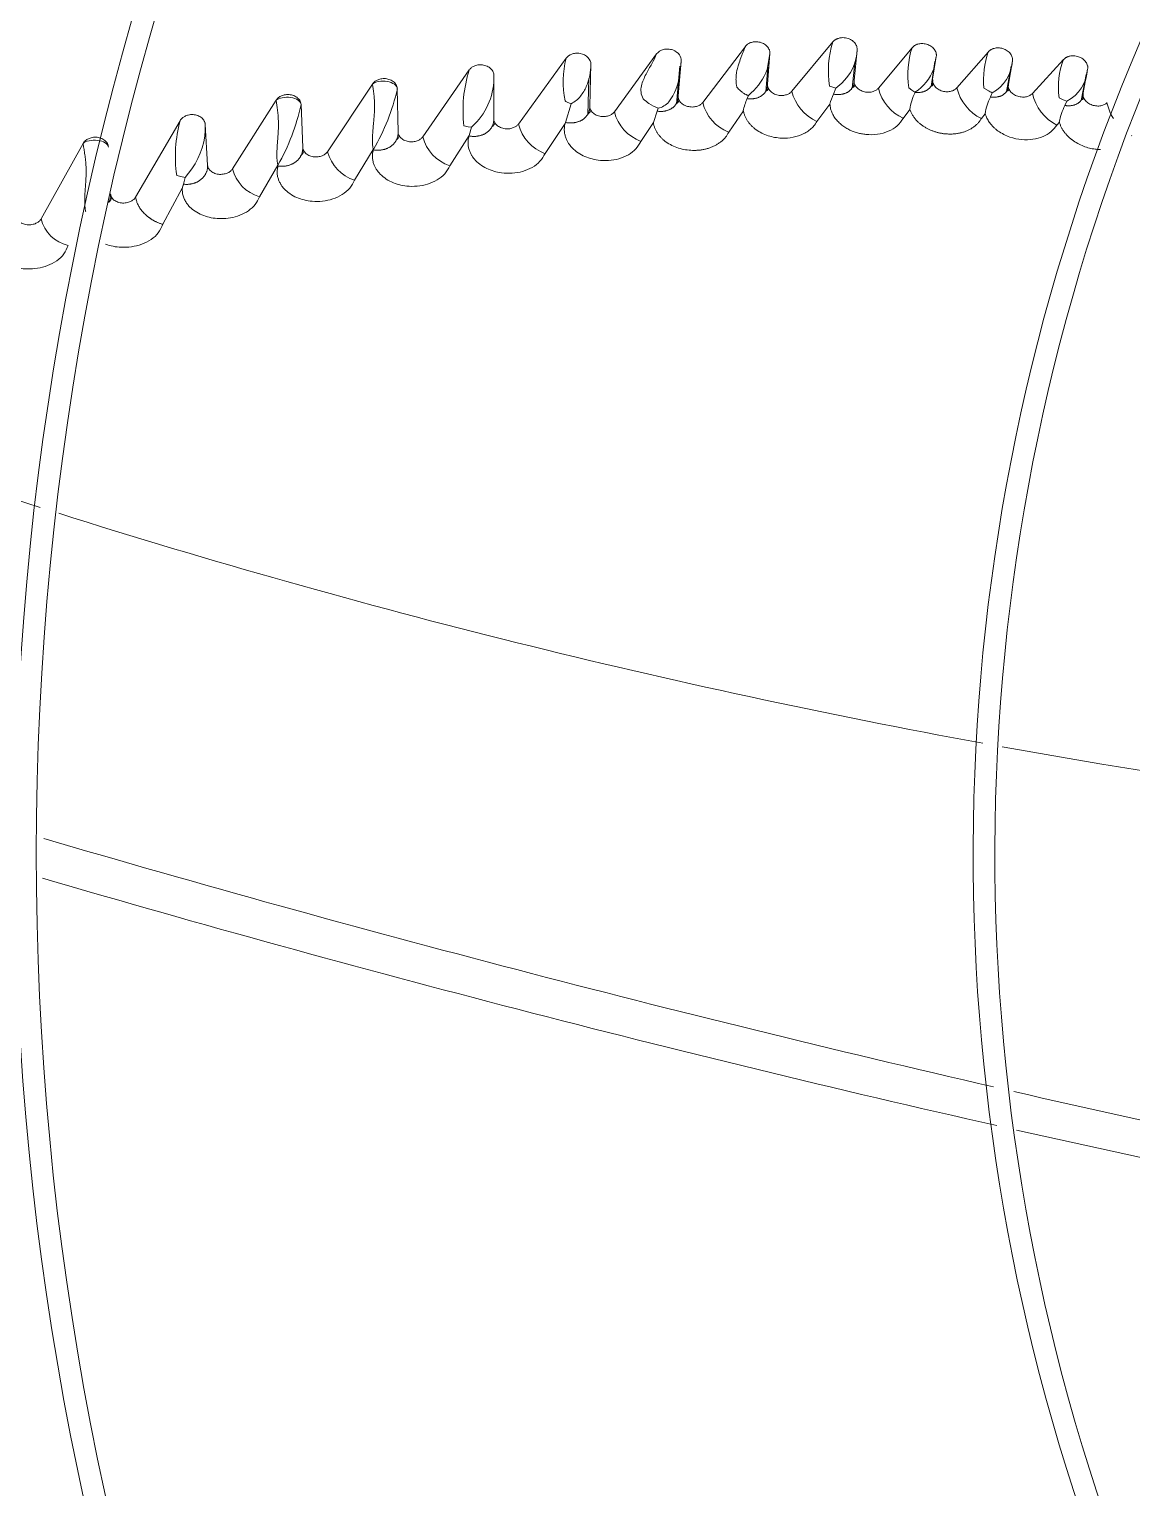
# Model space of a CAD drawing. Header units: millimetres. Extents: x 113490 to 142599, y -20467 to 115.
# Drawn here: x 130951.9 to 131078.5, y -10361.6 to -10194.2 of the extents above; entities that cross this region are included whole.
import ezdxf

# ---------------------------------------------------------------- set-up
doc = ezdxf.new("R2010")
doc.units = ezdxf.units.MM
doc.layers.add('DV3_0', color=7, linetype='Continuous')

msp = doc.modelspace()

# ---------------------------------------------------------------- linework, layer by layer
at = {"layer": 'DV3_0', "color": 7, "linetype": 'Continuous', "lineweight": 15}
for p, q in [((131039.43, -10201.38), (131044.14, -10195.71)), ((131008.07, -10205.14), (131013.55, -10197.58)), ((131019.08, -10203.74), (131023.92, -10197.09)), ((131026.74, -10197.87), (131026.4, -10201.89)), ((131029.21, -10202.66), (131034.11, -10196.23)), ((131036.92, -10197.05), (131036.6, -10198.88)), ((131036.92, -10197.05), (131036.65, -10200.55)), ((131046.93, -10196.63), (131046.58, -10200.13)), ((131049.37, -10201.02), (131053.24, -10196.38)), ((131056.02, -10197.37), (131055.6, -10199.99)), ((131056.02, -10197.37), (131055.73, -10198.81)), ((131058.37, -10200.99), (131061.99, -10196.85)), ((131067.04, -10201.63), (131070.63, -10197.72)), ((130997.1, -10206.59), (131002.42, -10198.93)), ((131016.38, -10198.28), (131016.26, -10203.08)), ((131026.19, -10202.83), (131026.58, -10198.5)), ((131036.45, -10201.43), (131036.68, -10198.6)), ((131046.38, -10201.01), (131046.67, -10198.12)), ((131055.41, -10200.84), (131055.86, -10197.97)), ((131064.08, -10201.41), (131064.6, -10198.51)), ((131064.75, -10197.9), (131064.29, -10200.57)), ((131072.65, -10202.42), (131073.22, -10199.45)), ((131073.38, -10198.84), (131072.86, -10201.56)), ((130986.17, -10208.31), (130991.33, -10200.54)), ((130994.17, -10201.11), (130994.27, -10206.05)), ((131005.26, -10199.56), (131005.24, -10204.53)), ((131016.04, -10204.06), (131016.16, -10199.9)), ((131044.13, -10200.91), (131043.77, -10200.78)), ((131044.49, -10201.01), (131044.13, -10200.91)), ((131044.49, -10201.01), (131044.22, -10201.71)), ((131045.16, -10200.46), (131044.49, -10201.01)), ((131053.2, -10201.24), (131052.85, -10200.97)), ((131061.95, -10201.29), (131061.48, -10201)), ((130975.27, -10210.28), (130980.27, -10202.41)), ((131014.13, -10202.8), (131013.48, -10204.95)), ((131033.75, -10201.49), (131033.53, -10201.3)), ((131034.45, -10201.85), (131034.32, -10202.22)), ((131034.79, -10201.56), (131034.45, -10201.85)), ((131042.32, -10204.84), (131043.8, -10202.84)), ((131053.57, -10201.49), (131053.2, -10201.24)), ((131062.44, -10201.56), (131062.24, -10202.03)), ((131070.56, -10202.35), (131070.11, -10202.13)), ((131071, -10202.52), (131070.56, -10202.35)), ((131071, -10202.52), (131070.78, -10203)), ((130983.13, -10202.91), (130983.33, -10207.83)), ((131023.98, -10203.66), (131023.55, -10204.97)), ((131024.09, -10203.32), (131023.98, -10203.66)), ((131032.2, -10206.07), (131033.88, -10203.62)), ((131052.23, -10204.48), (131052.99, -10203.46)), ((131061.19, -10204.51), (131061.62, -10203.95)), ((130964.15, -10213.52), (130969.25, -10204.75)), ((130972.13, -10205.17), (130972.41, -10209.86)), ((131001.99, -10205.39), (131001.81, -10205.34)), ((131002.29, -10205.45), (131001.99, -10205.39)), ((131002.68, -10205.51), (131002.29, -10205.45)), ((131002.68, -10205.51), (131002.41, -10206.45)), ((131003.04, -10205.15), (131002.68, -10205.51)), ((131011.13, -10208.53), (131013.43, -10205.07)), ((131022.12, -10207.12), (131023.55, -10204.97)), ((131069.85, -10205.27), (131070.14, -10204.91)), ((130953.31, -10216), (130958.13, -10207.36)), ((131000.19, -10209.93), (131002.41, -10206.45)), ((131002.41, -10206.45), (131002.41, -10206.5)), ((131078.41, -10206.49), (131078.45, -10206.44)), ((130989.27, -10211.58), (130991.42, -10208.05)), ((130991.42, -10208.05), (130991.42, -10208.1)), ((130969.34, -10211.16), (130968.86, -10211.02)), ((130969.83, -10211.25), (130969.34, -10211.16)), ((130969.83, -10211.25), (130969.65, -10212.04)), ((130970.61, -10210.27), (130969.83, -10211.25)), ((130978.35, -10213.47), (130980.48, -10209.86)), ((130980.48, -10209.86), (130980.48, -10209.94)), ((130967.25, -10216.64), (130969.5, -10212.51))]:
    msp.add_line(p, q, dxfattribs=at)
for centre, radius, start, end in [((131296.24, -10288.99), 456, 136.2282, 225.3442), ((131296.24, -10288.99), 453.5, 135.9912, 225.5589), ((131296.24, -10288.99), 343.5, 135.6595, 225.6229), ((131296.24, -10288.99), 346, 136.506, 225.3203), ((132396.25, -8898.73), 1840.9, 220.96503, 227.76772), ((131296.24, -10288.99), 236, 136.9648, 225.2631), ((131296.24, -10288.99), 233.5, 136.5342, 225.7814), ((131054.6, -10199.04), 10.97, 162.3747, 189.161), ((131023.72, -10200.31), 10.53, 164.9785, 191.9189), ((131015.42, -10197.41), 11.33, 349.0681, 357.6753), ((131041.5, -10196.45), 5.43, 312.296, 358.1314), ((131063.22, -10199.52), 10.47, 162.5303, 187.9268), ((131071.88, -10200.17), 10.44, 161.4196, 184.5179), ((131078.66, -10200.9), 8.64, 158.3747, 188.1678), ((131017.22, -10203.59), 15.51, 162.5421, 186.5025), ((131030.44, -10196.67), 6.54, 311.6604, 340.29), ((131050.58, -10196.87), 5.5, 302.8849, 339.3773), ((131060.28, -10197.63), 4.48, 298.8098, 356.5524), ((131068.88, -10198.54), 4.51, 298.0583, 356.1704), ((130970.35, -10195.67), 24.44, 329.5659, 347.1478), ((130997.7, -10199.8), 7.56, 314.9223, 1.7624), ((131020.5, -10198.88), 6.09, 322.5529, 353.5968), ((131037.6, -10196.72), 6.13, 223.2258, 228.3763), ((131054.39, -10199.78), 5.17, 193.8939, 245.3174), ((131063.53, -10199.75), 5.3, 193.5158, 243.8803), ((131016.02, -10197.62), 5.52, 241.8812, 245.5162), ((131016.36, -10196.84), 6.37, 245.6878, 249.5607), ((131025.94, -10198.44), 5.21, 227.1604, 236.1513), ((131026.17, -10198.12), 5.6, 236.0304, 248.2297), ((131023.55, -10201.01), 2.38, 283.0887, 318.3859), ((131034.04, -10201.44), 4.98, 194.1442, 248.2162), ((131039.65, -10204.67), 5.87, 155.3442, 169.6972), ((131044.45, -10200.13), 5.17, 194.0043, 245.6462), ((131049.5, -10204.32), 5.88, 153.6356, 165.378), ((131058.85, -10204.14), 5.9, 153.3944, 173.3889), ((131067.49, -10204.77), 5.93, 152.5189, 172.0608), ((131065.38, -10195.6), 6.64, 238.848, 243.6737), ((131072.4, -10200.4), 5.5, 192.9195, 242.3453), ((131081.22, -10201.47), 5.75, 192.2087, 211.7424), ((130958.77, -10197.59), 24.93, 330.5289, 347.6867), ((131015.64, -10203.34), 0.757, 300.4245, 346.5304), ((131023.82, -10202.54), 4.89, 194.2272, 249.6598), ((131076.02, -10205.84), 5.96, 151.5953, 171.0162), ((130984.61, -10208.86), 15.9, 165.003, 187.8068), ((130963.78, -10205.45), 8.36, 324.7902, 1.9143), ((131004.54, -10204.76), 0.842, 303.7748, 346.8419), ((131012.81, -10203.94), 4.89, 194.2022, 250.0077), ((131016.84, -10206.48), 3.69, 155.4733, 157.4524), ((130993.52, -10206.25), 0.897, 305.8843, 346.7145), ((131001.75, -10205.38), 4.81, 194.5505, 251.0641), ((131218.5, -9418.2), 872.25, 245.06175, 252.29143), ((130982.54, -10208), 0.942, 307.5746, 346.4297), ((130990.68, -10207.14), 4.66, 194.5439, 252.336), ((130979.63, -10209.15), 4.51, 194.4909, 253.53), ((130975.3, -10214.08), 6, 160.0566, 164.81), ((130960.37, -10213.29), 1.07, 310.8387, 346.4287), ((130957.25, -10215.11), 4.04, 192.7941, 257.8316), ((131218.5, -9418.2), 872.25, 252.43948, 259.62023), ((131218.5, -9418.2), 872.25, 259.76861, 265.86893), ((131494.03, -8443.29), 1921.39, 253.66402, 257.02308), ((131470, -8524.72), 1840.9, 253.70468, 257.22546), ((131494.03, -8443.29), 1921.39, 257.09501, 260.12283), ((131470, -8524.72), 1840.9, 257.29812, 260.49472)]:
    msp.add_arc(centre, radius, start, end, dxfattribs=at)
for points, knots in [([(131034.11, -10196.23), (131034.13, -10196.2), (131034.16, -10196.16), (131034.23, -10196.09), (131034.29, -10196.03), (131034.39, -10195.96), (131034.52, -10195.87), (131034.77, -10195.76), (131035.16, -10195.67), (131035.59, -10195.7), (131035.95, -10195.79), (131036.2, -10195.9), (131036.43, -10196.05), (131036.62, -10196.23), (131036.77, -10196.42), (131036.86, -10196.61), (131036.9, -10196.77), (131036.93, -10196.91), (131036.92, -10197), (131036.92, -10197.05)], [0, 0, 0, 0, 0.025508, 0.0507, 0.075707, 0.100663, 0.151235, 0.201359, 0.315486, 0.450295, 0.521379, 0.592441, 0.663866, 0.735035, 0.803976, 0.872556, 0.916064, 0.958333, 1, 1, 1, 1]), ([(131044.14, -10195.71), (131044.17, -10195.69), (131044.22, -10195.63), (131044.3, -10195.56), (131044.38, -10195.49), (131044.47, -10195.43), (131044.57, -10195.38), (131044.67, -10195.34), (131044.8, -10195.29), (131044.95, -10195.25), (131045.18, -10195.22), (131045.45, -10195.22), (131045.76, -10195.27), (131046.03, -10195.36), (131046.28, -10195.49), (131046.49, -10195.64), (131046.67, -10195.83), (131046.81, -10196.03), (131046.89, -10196.23), (131046.94, -10196.43), (131046.93, -10196.56), (131046.93, -10196.63)], [0, 0, 0, 0, 0.031379, 0.06194, 0.09187, 0.121366, 0.150636, 0.179892, 0.209347, 0.255339, 0.301145, 0.381241, 0.462609, 0.533215, 0.604284, 0.675064, 0.745219, 0.814233, 0.882728, 0.942077, 1, 1, 1, 1]), ([(131053.24, -10196.38), (131053.26, -10196.35), (131053.31, -10196.3), (131053.39, -10196.22), (131053.48, -10196.16), (131053.58, -10196.1), (131053.68, -10196.05), (131053.78, -10196), (131053.93, -10195.95), (131054.12, -10195.91), (131054.36, -10195.89), (131054.62, -10195.91), (131054.9, -10195.97), (131055.16, -10196.06), (131055.4, -10196.19), (131055.61, -10196.35), (131055.78, -10196.54), (131055.91, -10196.75), (131055.99, -10196.94), (131056.02, -10197.1), (131056.03, -10197.24), (131056.02, -10197.33), (131056.02, -10197.37)], [0, 0, 0, 0, 0.031716, 0.062546, 0.092687, 0.122352, 0.151761, 0.181144, 0.210729, 0.268965, 0.327186, 0.394124, 0.462805, 0.532221, 0.602027, 0.672131, 0.741831, 0.809151, 0.876161, 0.918496, 0.959572, 1, 1, 1, 1]), ([(131016.38, -10198.28), (131016.39, -10198.01), (131016.27, -10197.73), (131015.83, -10197.27), (131015.5, -10197.1), (131014.97, -10197), (131014.79, -10197), (131014.46, -10197.03), (131014.32, -10197.07), (131013.92, -10197.21), (131013.72, -10197.36), (131013.55, -10197.58)], [0, 0, 0, 0, 0.25, 0.25, 0.5, 0.5, 0.625, 0.625, 0.75, 0.75, 1, 1, 1, 1]), ([(131023.92, -10197.09), (131023.77, -10197.45), (131023.58, -10197.83), (131023.16, -10198.6), (131022.93, -10199), (131022.6, -10199.63), (131022.5, -10199.84), (131022.32, -10200.28), (131022.24, -10200.51), (131022.13, -10200.98), (131022.11, -10201.23), (131022.16, -10201.73), (131022.24, -10202), (131022.4, -10202.26)], [0, 0, 0, 0, 0.25, 0.25, 0.5, 0.5, 0.625, 0.625, 0.75, 0.75, 0.875, 0.875, 1, 1, 1, 1]), ([(131026.74, -10197.87), (131026.76, -10197.66), (131026.7, -10197.41), (131026.38, -10196.96), (131026.11, -10196.75), (131025.61, -10196.58), (131025.42, -10196.54), (131025.06, -10196.52), (131024.87, -10196.54), (131024.38, -10196.66), (131024.13, -10196.82), (131023.92, -10197.09)], [0, 0, 0, 0, 0.25, 0.25, 0.5, 0.5, 0.625, 0.625, 0.75, 0.75, 1, 1, 1, 1]), ([(131033.13, -10200.92), (131033.12, -10200.86), (131033.09, -10200.74), (131033.07, -10200.55), (131033.05, -10200.37), (131033.04, -10200.18), (131033.03, -10200), (131033.04, -10199.81), (131033.05, -10199.62), (131033.07, -10199.44), (131033.09, -10199.25), (131033.13, -10199.07), (131033.19, -10198.76), (131033.34, -10198.24), (131033.55, -10197.66), (131033.75, -10197.15), (131033.88, -10196.81), (131034, -10196.5), (131034.07, -10196.31), (131034.11, -10196.23)], [0, 0, 0, 0, 0.038117, 0.07613, 0.114071, 0.151973, 0.189866, 0.227782, 0.265755, 0.303816, 0.342, 0.380339, 0.418871, 0.537049, 0.713887, 0.799551, 0.875741, 0.942523, 1, 1, 1, 1]), ([(131061.99, -10196.85), (131062.01, -10196.82), (131062.06, -10196.77), (131062.15, -10196.7), (131062.23, -10196.63), (131062.33, -10196.57), (131062.43, -10196.53), (131062.54, -10196.48), (131062.69, -10196.44), (131062.88, -10196.4), (131063.13, -10196.39), (131063.39, -10196.41), (131063.75, -10196.5), (131064.09, -10196.66), (131064.37, -10196.88), (131064.54, -10197.07), (131064.66, -10197.28), (131064.73, -10197.47), (131064.76, -10197.64), (131064.77, -10197.77), (131064.76, -10197.86), (131064.75, -10197.9)], [0, 0, 0, 0, 0.031146, 0.061614, 0.09162, 0.121391, 0.151159, 0.181156, 0.211609, 0.269627, 0.327746, 0.395622, 0.463618, 0.603589, 0.673607, 0.742832, 0.811081, 0.878773, 0.920378, 0.960587, 1, 1, 1, 1]), ([(131070.63, -10197.72), (131070.66, -10197.69), (131070.71, -10197.64), (131070.79, -10197.57), (131070.89, -10197.51), (131070.99, -10197.45), (131071.09, -10197.41), (131071.2, -10197.37), (131071.36, -10197.33), (131071.55, -10197.3), (131071.8, -10197.3), (131072.06, -10197.33), (131072.42, -10197.42), (131072.75, -10197.6), (131073.02, -10197.82), (131073.18, -10198.02), (131073.3, -10198.22), (131073.37, -10198.41), (131073.4, -10198.58), (131073.4, -10198.71), (131073.39, -10198.8), (131073.38, -10198.84)], [0, 0, 0, 0, 0.031713, 0.062722, 0.093257, 0.123559, 0.153875, 0.18445, 0.215527, 0.274306, 0.333143, 0.399409, 0.46867, 0.607322, 0.676893, 0.745711, 0.812797, 0.879466, 0.920797, 0.960781, 1, 1, 1, 1]), ([(131002.42, -10198.93), (131002.5, -10198.84), (131002.65, -10198.66), (131002.99, -10198.46), (131003.43, -10198.33), (131003.95, -10198.32), (131004.48, -10198.47), (131004.92, -10198.76), (131005.15, -10199.09), (131005.25, -10199.36), (131005.25, -10199.5), (131005.26, -10199.56)], [0, 0, 0, 0, 0.104171, 0.202862, 0.315207, 0.453016, 0.596047, 0.736876, 0.874614, 0.938161, 1, 1, 1, 1]), ([(131014.13, -10202.8), (131014.55, -10202.59), (131014.9, -10202.29), (131015.46, -10201.6), (131015.68, -10201.22), (131016.21, -10200.01), (131016.37, -10199.14), (131016.38, -10198.28)], [0, 0, 0, 0, 0.25, 0.25, 0.5, 0.5, 1, 1, 1, 1]), ([(130991.42, -10208.05), (130991.41, -10208), (130991.39, -10207.9), (130991.36, -10207.74), (130991.34, -10207.57), (130991.32, -10207.4), (130991.31, -10207.11), (130991.32, -10206.64), (130991.36, -10206.01), (130991.41, -10205.38), (130991.46, -10204.88), (130991.51, -10204.38), (130991.54, -10203.87), (130991.56, -10203.33), (130991.56, -10202.9), (130991.55, -10202.55), (130991.53, -10202.21), (130991.5, -10201.89), (130991.47, -10201.59), (130991.43, -10201.3), (130991.39, -10201.03), (130991.36, -10200.77), (130991.34, -10200.62), (130991.33, -10200.54)], [0, 0, 0, 0, 0.022409, 0.045589, 0.069571, 0.094381, 0.120045, 0.191549, 0.285493, 0.377196, 0.444191, 0.486257, 0.570457, 0.643705, 0.688578, 0.731351, 0.772306, 0.811765, 0.850086, 0.887654, 0.924879, 0.962184, 1, 1, 1, 1]), ([(130991.33, -10200.54), (130991.34, -10200.52), (130991.37, -10200.48), (130991.43, -10200.41), (130991.49, -10200.35), (130991.58, -10200.27), (130991.7, -10200.17), (130991.87, -10200.08), (130992.06, -10200), (130992.38, -10199.92), (130992.73, -10199.9), (130993.09, -10199.96), (130993.35, -10200.05), (130993.59, -10200.17), (130993.8, -10200.33), (130993.96, -10200.5), (130994.07, -10200.68), (130994.13, -10200.84), (130994.17, -10200.97), (130994.17, -10201.06), (130994.17, -10201.11)], [0, 0, 0, 0, 0.024134, 0.04836, 0.072806, 0.097596, 0.147346, 0.197463, 0.253452, 0.310188, 0.44873, 0.519838, 0.591578, 0.663957, 0.735397, 0.803684, 0.871681, 0.915225, 0.957782, 1, 1, 1, 1]), ([(130991.33, -10200.54), (130991.48, -10200.41), (130991.74, -10200.31), (130992.34, -10200.2), (130992.69, -10200.19), (130993.34, -10200.3), (130993.64, -10200.42), (130994.05, -10200.72), (130994.17, -10200.91), (130994.17, -10201.11)], [0, 0, 0, 0, 0.25, 0.25, 0.5, 0.5, 0.75, 0.75, 1, 1, 1, 1]), ([(131034.32, -10202.22), (131034.37, -10202.23), (131034.46, -10202.24), (131034.61, -10202.25), (131034.75, -10202.25), (131034.89, -10202.24), (131035.03, -10202.23), (131035.16, -10202.21), (131035.3, -10202.18), (131035.42, -10202.15), (131035.55, -10202.11), (131035.67, -10202.06), (131035.78, -10202), (131035.89, -10201.94), (131036, -10201.87), (131036.09, -10201.8), (131036.18, -10201.72), (131036.26, -10201.64), (131036.34, -10201.54), (131036.41, -10201.45), (131036.47, -10201.35), (131036.52, -10201.25), (131036.56, -10201.14), (131036.6, -10201.03), (131036.63, -10200.91), (131036.64, -10200.79), (131036.65, -10200.67), (131036.65, -10200.59), (131036.65, -10200.55)], [0, 0, 0, 0, 0.036197, 0.072449, 0.108805, 0.145302, 0.181969, 0.218829, 0.255895, 0.293178, 0.330681, 0.36841, 0.406365, 0.44455, 0.482967, 0.521625, 0.560522, 0.599652, 0.639002, 0.678553, 0.718287, 0.758181, 0.798216, 0.838373, 0.878636, 0.918996, 0.959449, 1, 1, 1, 1]), ([(131036.65, -10200.55), (131036.65, -10200.61), (131036.64, -10200.75), (131036.72, -10201.02), (131036.92, -10201.34), (131037.33, -10201.65), (131037.84, -10201.84), (131038.37, -10201.88), (131038.82, -10201.79), (131039.19, -10201.63), (131039.35, -10201.46), (131039.43, -10201.38)], [0, 0, 0, 0, 0.063185, 0.126951, 0.260797, 0.40074, 0.544357, 0.682744, 0.800384, 0.900929, 1, 1, 1, 1]), ([(131044.22, -10201.71), (131044.27, -10201.72), (131044.37, -10201.74), (131044.51, -10201.75), (131044.66, -10201.76), (131044.8, -10201.76), (131044.94, -10201.75), (131045.07, -10201.74), (131045.21, -10201.71), (131045.34, -10201.68), (131045.46, -10201.65), (131045.59, -10201.6), (131045.7, -10201.55), (131045.81, -10201.5), (131045.92, -10201.43), (131046.02, -10201.36), (131046.11, -10201.29), (131046.19, -10201.2), (131046.27, -10201.12), (131046.34, -10201.02), (131046.4, -10200.92), (131046.46, -10200.82), (131046.5, -10200.72), (131046.54, -10200.61), (131046.56, -10200.49), (131046.58, -10200.38), (131046.59, -10200.26), (131046.59, -10200.17), (131046.58, -10200.13)], [0, 0, 0, 0, 0.03635, 0.07273, 0.109195, 0.145785, 0.18253, 0.219454, 0.256572, 0.293894, 0.331425, 0.369168, 0.407127, 0.445304, 0.483704, 0.522336, 0.561201, 0.600293, 0.6396, 0.679103, 0.718783, 0.758619, 0.798589, 0.838676, 0.878865, 0.919147, 0.959523, 1, 1, 1, 1]), ([(131046.58, -10200.13), (131046.58, -10200.2), (131046.58, -10200.33), (131046.65, -10200.61), (131046.85, -10200.94), (131047.25, -10201.26), (131047.76, -10201.46), (131048.29, -10201.51), (131048.75, -10201.43), (131049.12, -10201.27), (131049.29, -10201.11), (131049.37, -10201.02)], [0, 0, 0, 0, 0.062877, 0.126608, 0.260241, 0.399696, 0.542496, 0.679625, 0.796829, 0.899164, 1, 1, 1, 1]), ([(131053.57, -10201.49), (131053.62, -10201.5), (131053.71, -10201.51), (131053.85, -10201.52), (131053.99, -10201.51), (131054.12, -10201.51), (131054.25, -10201.49), (131054.38, -10201.47), (131054.5, -10201.44), (131054.62, -10201.4), (131054.74, -10201.35), (131054.85, -10201.3), (131054.95, -10201.24), (131055.05, -10201.18), (131055.14, -10201.11), (131055.22, -10201.03), (131055.3, -10200.95), (131055.36, -10200.86), (131055.43, -10200.77), (131055.48, -10200.67), (131055.52, -10200.56), (131055.56, -10200.46), (131055.58, -10200.35), (131055.6, -10200.23), (131055.61, -10200.11), (131055.6, -10200.03), (131055.6, -10199.99)], [0, 0, 0, 0, 0.039263, 0.078632, 0.118156, 0.157871, 0.197801, 0.237963, 0.278368, 0.319021, 0.359921, 0.401069, 0.442466, 0.484112, 0.526013, 0.568169, 0.61057, 0.653199, 0.696036, 0.739059, 0.782243, 0.825567, 0.869013, 0.912569, 0.956229, 1, 1, 1, 1]), ([(131055.6, -10199.99), (131055.6, -10200.06), (131055.58, -10200.2), (131055.64, -10200.47), (131055.82, -10200.81), (131056.2, -10201.15), (131056.7, -10201.37), (131057.23, -10201.45), (131057.71, -10201.39), (131058.03, -10201.26), (131058.24, -10201.12), (131058.33, -10201.03), (131058.37, -10200.99)], [0, 0, 0, 0, 0.062338, 0.125017, 0.257071, 0.394997, 0.536428, 0.673014, 0.791161, 0.896295, 0.948365, 1, 1, 1, 1]), ([(131062.24, -10202.03), (131062.28, -10202.04), (131062.38, -10202.05), (131062.51, -10202.06), (131062.65, -10202.06), (131062.79, -10202.06), (131062.92, -10202.04), (131063.05, -10202.02), (131063.17, -10201.99), (131063.29, -10201.96), (131063.41, -10201.92), (131063.52, -10201.87), (131063.63, -10201.81), (131063.72, -10201.75), (131063.82, -10201.68), (131063.9, -10201.6), (131063.98, -10201.52), (131064.05, -10201.43), (131064.11, -10201.34), (131064.16, -10201.24), (131064.2, -10201.14), (131064.24, -10201.03), (131064.27, -10200.92), (131064.28, -10200.81), (131064.29, -10200.69), (131064.29, -10200.61), (131064.29, -10200.57)], [0, 0, 0, 0, 0.039308, 0.078715, 0.118272, 0.158014, 0.197968, 0.238151, 0.278572, 0.319236, 0.360144, 0.401296, 0.442692, 0.484334, 0.526227, 0.568372, 0.61076, 0.653375, 0.696196, 0.7392, 0.782363, 0.825665, 0.869086, 0.912616, 0.956252, 1, 1, 1, 1]), ([(131064.29, -10200.57), (131064.28, -10200.64), (131064.26, -10200.77), (131064.31, -10201.04), (131064.48, -10201.39), (131064.86, -10201.73), (131065.35, -10201.97), (131065.88, -10202.06), (131066.36, -10202.02), (131066.69, -10201.89), (131066.91, -10201.75), (131066.99, -10201.67), (131067.04, -10201.63)], [0, 0, 0, 0, 0.061793, 0.123993, 0.255432, 0.392788, 0.533695, 0.669756, 0.788817, 0.895724, 0.947977, 1, 1, 1, 1]), ([(130980.27, -10202.41), (130980.29, -10202.38), (130980.32, -10202.34), (130980.37, -10202.27), (130980.43, -10202.2), (130980.51, -10202.12), (130980.63, -10202.03), (130980.8, -10201.93), (130980.99, -10201.85), (130981.31, -10201.76), (130981.66, -10201.73), (130982.03, -10201.79), (130982.29, -10201.87), (130982.53, -10201.99), (130982.74, -10202.14), (130982.91, -10202.31), (130983.02, -10202.48), (130983.08, -10202.64), (130983.12, -10202.77), (130983.13, -10202.86), (130983.13, -10202.91)], [0, 0, 0, 0, 0.024029, 0.048159, 0.072516, 0.097221, 0.146847, 0.196862, 0.252882, 0.309652, 0.448785, 0.520176, 0.59216, 0.664628, 0.736101, 0.804272, 0.872116, 0.915511, 0.957922, 1, 1, 1, 1]), ([(130980.27, -10202.41), (130980.42, -10202.28), (130980.67, -10202.17), (130981.27, -10202.05), (130981.62, -10202.04), (130982.28, -10202.14), (130982.58, -10202.25), (130983, -10202.54), (130983.12, -10202.72), (130983.13, -10202.91)], [0, 0, 0, 0, 0.25, 0.25, 0.5, 0.5, 0.75, 0.75, 1, 1, 1, 1]), ([(130980.48, -10209.86), (130980.47, -10209.81), (130980.44, -10209.71), (130980.41, -10209.55), (130980.39, -10209.39), (130980.37, -10209.22), (130980.35, -10208.93), (130980.35, -10208.48), (130980.38, -10207.85), (130980.42, -10207.23), (130980.46, -10206.73), (130980.5, -10206.24), (130980.53, -10205.73), (130980.54, -10205.19), (130980.53, -10204.76), (130980.51, -10204.41), (130980.49, -10204.08), (130980.46, -10203.76), (130980.42, -10203.45), (130980.38, -10203.17), (130980.34, -10202.89), (130980.3, -10202.64), (130980.28, -10202.48), (130980.27, -10202.41)], [0, 0, 0, 0, 0.022201, 0.045152, 0.068882, 0.093418, 0.118782, 0.189613, 0.28218, 0.374375, 0.441059, 0.481971, 0.566408, 0.639815, 0.684963, 0.728061, 0.769391, 0.809271, 0.848051, 0.886111, 0.923847, 0.961672, 1, 1, 1, 1]), ([(131023.98, -10203.66), (131024.02, -10203.66), (131024.11, -10203.68), (131024.25, -10203.68), (131024.38, -10203.69), (131024.51, -10203.69), (131024.64, -10203.68), (131024.77, -10203.66), (131024.9, -10203.64), (131025.02, -10203.61), (131025.14, -10203.58), (131025.26, -10203.54), (131025.37, -10203.49), (131025.48, -10203.44), (131025.58, -10203.39), (131025.68, -10203.32), (131025.77, -10203.26), (131025.86, -10203.19), (131025.94, -10203.11), (131026.01, -10203.03), (131026.08, -10202.94), (131026.15, -10202.85), (131026.2, -10202.76), (131026.25, -10202.66), (131026.3, -10202.56), (131026.33, -10202.45), (131026.36, -10202.35), (131026.38, -10202.24), (131026.4, -10202.12), (131026.41, -10202.01), (131026.4, -10201.93), (131026.4, -10201.89)], [0, 0, 0, 0, 0.032504, 0.065034, 0.09763, 0.130323, 0.163139, 0.196097, 0.229212, 0.262493, 0.295949, 0.329583, 0.363398, 0.397396, 0.431579, 0.465949, 0.500512, 0.535269, 0.570217, 0.605349, 0.640654, 0.676117, 0.711723, 0.747456, 0.783298, 0.819236, 0.855255, 0.891346, 0.927501, 0.963718, 1, 1, 1, 1]), ([(131026.4, -10201.89), (131026.4, -10201.96), (131026.4, -10202.08), (131026.46, -10202.35), (131026.66, -10202.67), (131027.07, -10202.98), (131027.6, -10203.16), (131028.14, -10203.2), (131028.6, -10203.1), (131028.97, -10202.92), (131029.13, -10202.75), (131029.21, -10202.66)], [0, 0, 0, 0, 0.059834, 0.119385, 0.252539, 0.392535, 0.537276, 0.677664, 0.796291, 0.899174, 1, 1, 1, 1]), ([(131034.45, -10201.85), (131034.44, -10201.85), (131034.4, -10201.84), (131034.35, -10201.83), (131034.29, -10201.81), (131034.22, -10201.78), (131034.14, -10201.74), (131034.05, -10201.69), (131033.96, -10201.64), (131033.86, -10201.57), (131033.79, -10201.52), (131033.75, -10201.49)], [0, 0, 0, 0, 0.056089, 0.124598, 0.206448, 0.302197, 0.412221, 0.536796, 0.676151, 0.830488, 1, 1, 1, 1]), ([(131043.8, -10202.84), (131043.83, -10203.02), (131043.87, -10203.38), (131044.07, -10203.9), (131044.33, -10204.38), (131044.67, -10204.8), (131045.07, -10205.18), (131045.51, -10205.5), (131045.97, -10205.77), (131046.46, -10205.99), (131046.95, -10206.15), (131047.44, -10206.26), (131048.21, -10206.37), (131049.27, -10206.36), (131050.53, -10206.02), (131051.6, -10205.39), (131052.02, -10204.78), (131052.23, -10204.48)], [0, 0, 0, 0, 0.056984, 0.112394, 0.166426, 0.219197, 0.270615, 0.320697, 0.369338, 0.416332, 0.461649, 0.505209, 0.546802, 0.662944, 0.777664, 0.889951, 1, 1, 1, 1]), ([(131070.78, -10203), (131070.83, -10203.01), (131070.91, -10203.02), (131071.04, -10203.04), (131071.17, -10203.04), (131071.3, -10203.04), (131071.42, -10203.03), (131071.54, -10203.02), (131071.66, -10203), (131071.78, -10202.97), (131071.89, -10202.93), (131072, -10202.89), (131072.1, -10202.85), (131072.2, -10202.8), (131072.29, -10202.74), (131072.38, -10202.68), (131072.46, -10202.61), (131072.53, -10202.53), (131072.6, -10202.45), (131072.66, -10202.37), (131072.71, -10202.28), (131072.75, -10202.19), (131072.79, -10202.09), (131072.82, -10201.99), (131072.85, -10201.89), (131072.86, -10201.78), (131072.87, -10201.67), (131072.86, -10201.6), (131072.86, -10201.56)], [0, 0, 0, 0, 0.036321, 0.072718, 0.109234, 0.145898, 0.182734, 0.219757, 0.256977, 0.294401, 0.332028, 0.36986, 0.407896, 0.446136, 0.484582, 0.52324, 0.56211, 0.601186, 0.640456, 0.679905, 0.719515, 0.759268, 0.799145, 0.83913, 0.879212, 0.919383, 0.959642, 1, 1, 1, 1]), ([(131072.86, -10201.56), (131072.85, -10201.63), (131072.84, -10201.76), (131072.88, -10202.03), (131073.04, -10202.37), (131073.4, -10202.73), (131073.88, -10202.97), (131074.41, -10203.08), (131074.9, -10203.06), (131075.24, -10202.94), (131075.46, -10202.81), (131075.55, -10202.73), (131075.6, -10202.68)], [0, 0, 0, 0, 0.060985, 0.122416, 0.252786, 0.389221, 0.529399, 0.664878, 0.785138, 0.894075, 0.94721, 1, 1, 1, 1]), ([(130969.25, -10204.75), (130969.27, -10204.72), (130969.31, -10204.67), (130969.36, -10204.59), (130969.42, -10204.52), (130969.51, -10204.43), (130969.62, -10204.34), (130969.85, -10204.21), (130970.13, -10204.1), (130970.46, -10204.05), (130970.73, -10204.04), (130971.01, -10204.08), (130971.28, -10204.16), (130971.52, -10204.27), (130971.73, -10204.42), (130971.9, -10204.59), (130972.01, -10204.76), (130972.08, -10204.91), (130972.12, -10205.04), (130972.13, -10205.13), (130972.13, -10205.17)], [0, 0, 0, 0, 0.028167, 0.055348, 0.081659, 0.107229, 0.154212, 0.202321, 0.315456, 0.382435, 0.455458, 0.52668, 0.598478, 0.669805, 0.740218, 0.808365, 0.876005, 0.918304, 0.959423, 1, 1, 1, 1]), ([(131002.41, -10206.5), (131002.45, -10206.51), (131002.55, -10206.52), (131002.69, -10206.54), (131002.84, -10206.55), (131002.98, -10206.55), (131003.12, -10206.55), (131003.26, -10206.54), (131003.4, -10206.52), (131003.54, -10206.49), (131003.67, -10206.46), (131003.8, -10206.43), (131003.92, -10206.38), (131004.05, -10206.33), (131004.16, -10206.28), (131004.28, -10206.22), (131004.38, -10206.15), (131004.49, -10206.08), (131004.58, -10206), (131004.67, -10205.92), (131004.76, -10205.84), (131004.84, -10205.74), (131004.91, -10205.65), (131004.97, -10205.55), (131005.03, -10205.45), (131005.08, -10205.34), (131005.13, -10205.23), (131005.17, -10205.12), (131005.2, -10205.01), (131005.22, -10204.89), (131005.24, -10204.77), (131005.24, -10204.65), (131005.24, -10204.57), (131005.24, -10204.53)], [0, 0, 0, 0, 0.030744, 0.061438, 0.092125, 0.122844, 0.153625, 0.184492, 0.215464, 0.246557, 0.277781, 0.309144, 0.340652, 0.372311, 0.404123, 0.436093, 0.468225, 0.500527, 0.533, 0.565643, 0.598448, 0.631405, 0.6645, 0.69772, 0.731048, 0.76447, 0.797969, 0.831532, 0.865147, 0.898805, 0.9325, 0.966231, 1, 1, 1, 1]), ([(131005.24, -10204.53), (131005.25, -10204.59), (131005.25, -10204.72), (131005.35, -10204.98), (131005.57, -10205.28), (131006, -10205.55), (131006.53, -10205.7), (131007.05, -10205.69), (131007.5, -10205.57), (131007.79, -10205.41), (131007.96, -10205.26), (131008.03, -10205.18), (131008.07, -10205.14)], [0, 0, 0, 0, 0.06232, 0.125391, 0.257745, 0.398304, 0.543526, 0.684373, 0.802176, 0.903379, 0.95178, 1, 1, 1, 1]), ([(131013.48, -10204.95), (131013.52, -10204.96), (131013.62, -10204.98), (131013.76, -10204.99), (131013.9, -10205.01), (131014.04, -10205.01), (131014.18, -10205.01), (131014.32, -10205), (131014.45, -10204.98), (131014.59, -10204.96), (131014.72, -10204.93), (131014.84, -10204.9), (131014.96, -10204.86), (131015.08, -10204.81), (131015.2, -10204.76), (131015.31, -10204.71), (131015.42, -10204.64), (131015.52, -10204.58), (131015.61, -10204.5), (131015.7, -10204.42), (131015.78, -10204.34), (131015.86, -10204.25), (131015.93, -10204.16), (131016, -10204.07), (131016.05, -10203.97), (131016.1, -10203.87), (131016.15, -10203.76), (131016.19, -10203.65), (131016.22, -10203.54), (131016.24, -10203.43), (131016.25, -10203.31), (131016.26, -10203.2), (131016.26, -10203.12), (131016.26, -10203.08)], [0, 0, 0, 0, 0.0308, 0.061553, 0.0923, 0.12308, 0.15392, 0.184844, 0.21587, 0.247013, 0.278282, 0.309684, 0.341225, 0.372909, 0.40474, 0.43672, 0.468856, 0.501152, 0.533613, 0.566237, 0.599017, 0.631943, 0.665003, 0.698182, 0.731466, 0.764839, 0.798288, 0.831798, 0.865358, 0.898961, 0.932602, 0.96628, 1, 1, 1, 1]), ([(131016.26, -10203.08), (131016.26, -10203.14), (131016.26, -10203.27), (131016.35, -10203.53), (131016.57, -10203.84), (131016.99, -10204.13), (131017.52, -10204.29), (131018.05, -10204.29), (131018.5, -10204.18), (131018.79, -10204.02), (131018.98, -10203.87), (131019.05, -10203.78), (131019.08, -10203.74)], [0, 0, 0, 0, 0.061908, 0.124385, 0.257007, 0.397443, 0.542002, 0.681801, 0.798875, 0.900107, 0.950437, 1, 1, 1, 1]), ([(131033.88, -10203.62), (131033.89, -10203.68), (131033.92, -10203.79), (131033.96, -10203.96), (131034.02, -10204.12), (131034.08, -10204.28), (131034.16, -10204.43), (131034.24, -10204.58), (131034.32, -10204.73), (131034.42, -10204.86), (131034.51, -10204.99), (131034.62, -10205.12), (131034.72, -10205.24), (131034.84, -10205.36), (131034.95, -10205.47), (131035.07, -10205.57), (131035.19, -10205.67), (131035.68, -10206.04), (131036.66, -10206.53), (131038.18, -10206.81), (131039.6, -10206.71), (131040.53, -10206.39), (131041.07, -10206.1), (131041.32, -10205.94), (131041.56, -10205.76), (131041.78, -10205.56), (131041.98, -10205.34), (131042.17, -10205.1), (131042.27, -10204.93), (131042.32, -10204.84)], [0, 0, 0, 0, 0.018725, 0.037166, 0.055328, 0.073216, 0.090837, 0.108198, 0.125306, 0.142166, 0.158774, 0.175122, 0.191203, 0.207014, 0.222552, 0.237814, 0.252802, 0.267516, 0.414397, 0.552539, 0.674356, 0.791982, 0.819915, 0.848446, 0.877569, 0.907266, 0.93756, 0.968474, 1, 1, 1, 1]), ([(131052.99, -10203.46), (131053.01, -10203.52), (131053.05, -10203.63), (131053.12, -10203.8), (131053.2, -10203.96), (131053.3, -10204.12), (131053.4, -10204.28), (131053.5, -10204.43), (131053.62, -10204.57), (131053.74, -10204.71), (131053.86, -10204.84), (131054, -10204.97), (131054.13, -10205.09), (131054.28, -10205.2), (131054.42, -10205.31), (131054.57, -10205.41), (131054.73, -10205.51), (131054.88, -10205.6), (131055.04, -10205.69), (131055.2, -10205.76), (131055.37, -10205.84), (131055.53, -10205.9), (131055.7, -10205.96), (131055.86, -10206.02), (131056.03, -10206.07), (131056.19, -10206.11), (131056.36, -10206.15), (131056.52, -10206.19), (131056.68, -10206.21), (131056.84, -10206.24), (131057, -10206.26), (131057.16, -10206.27), (131057.4, -10206.28), (131057.74, -10206.29), (131058.16, -10206.26), (131058.56, -10206.2), (131058.96, -10206.11), (131059.33, -10205.99), (131059.68, -10205.85), (131060, -10205.67), (131060.3, -10205.48), (131060.57, -10205.26), (131060.81, -10205.03), (131061.02, -10204.78), (131061.13, -10204.6), (131061.19, -10204.51)], [0, 0, 0, 0, 0.020265, 0.040362, 0.060299, 0.080088, 0.099727, 0.119211, 0.138533, 0.157691, 0.176685, 0.195515, 0.214185, 0.232696, 0.251049, 0.269235, 0.287245, 0.305077, 0.322728, 0.340193, 0.357468, 0.374554, 0.391452, 0.408158, 0.42466, 0.440946, 0.457006, 0.472836, 0.488431, 0.50379, 0.518914, 0.533803, 0.548464, 0.58879, 0.628732, 0.668197, 0.707141, 0.745574, 0.783486, 0.820843, 0.857649, 0.893915, 0.929697, 0.965055, 1, 1, 1, 1]), ([(131061.62, -10203.95), (131061.69, -10204.13), (131061.8, -10204.46), (131062.07, -10204.9), (131062.35, -10205.26), (131062.64, -10205.55), (131062.89, -10205.77), (131063.44, -10206.18), (131064.39, -10206.67), (131065.79, -10206.97), (131067.11, -10206.94), (131068.27, -10206.62), (131069.23, -10206.06), (131069.64, -10205.53), (131069.85, -10205.27)], [0, 0, 0, 0, 0.06146, 0.116298, 0.164324, 0.205355, 0.239277, 0.265978, 0.411092, 0.542777, 0.664709, 0.7817, 0.893337, 1, 1, 1, 1]), ([(130991.42, -10208.1), (130991.47, -10208.11), (130991.56, -10208.12), (130991.71, -10208.13), (130991.86, -10208.14), (130992, -10208.14), (130992.14, -10208.13), (130992.28, -10208.12), (130992.42, -10208.1), (130992.56, -10208.07), (130992.69, -10208.04), (130992.82, -10208), (130992.94, -10207.95), (130993.07, -10207.9), (130993.18, -10207.84), (130993.3, -10207.78), (130993.4, -10207.71), (130993.51, -10207.64), (130993.6, -10207.56), (130993.7, -10207.47), (130993.78, -10207.39), (130993.86, -10207.29), (130993.93, -10207.2), (130994, -10207.09), (130994.06, -10206.99), (130994.11, -10206.88), (130994.15, -10206.77), (130994.19, -10206.65), (130994.22, -10206.54), (130994.25, -10206.42), (130994.26, -10206.3), (130994.27, -10206.17), (130994.27, -10206.09), (130994.27, -10206.05)], [0, 0, 0, 0, 0.030624, 0.061201, 0.091776, 0.122388, 0.153068, 0.183841, 0.214727, 0.245741, 0.276895, 0.308198, 0.339656, 0.371275, 0.403058, 0.43501, 0.467136, 0.499442, 0.53193, 0.564598, 0.597438, 0.630439, 0.663587, 0.696868, 0.730267, 0.763765, 0.797349, 0.831004, 0.864717, 0.898478, 0.93228, 0.96612, 1, 1, 1, 1]), ([(130994.27, -10206.05), (130994.27, -10206.11), (130994.28, -10206.24), (130994.38, -10206.5), (130994.61, -10206.79), (130995.04, -10207.05), (130995.57, -10207.18), (130996.1, -10207.17), (130996.55, -10207.04), (130996.83, -10206.87), (130997, -10206.72), (130997.07, -10206.63), (130997.1, -10206.59)], [0, 0, 0, 0, 0.062043, 0.124815, 0.256609, 0.396962, 0.54245, 0.683803, 0.801715, 0.902665, 0.951541, 1, 1, 1, 1]), ([(131013.43, -10205.07), (131013.39, -10205.25), (131013.32, -10205.58), (131013.34, -10206.08), (131013.43, -10206.51), (131013.57, -10206.89), (131013.73, -10207.22), (131013.91, -10207.49), (131014.39, -10208.08), (131015.41, -10208.85), (131017, -10209.3), (131018.42, -10209.36), (131019.62, -10209.15), (131020.71, -10208.69), (131021.61, -10208.01), (131021.95, -10207.42), (131022.12, -10207.12)], [0, 0, 0, 0, 0.048925, 0.093655, 0.134306, 0.170925, 0.203488, 0.231939, 0.256204, 0.402666, 0.539546, 0.631908, 0.72499, 0.817513, 0.909081, 1, 1, 1, 1]), ([(131023.55, -10204.97), (131023.56, -10205.02), (131023.58, -10205.14), (131023.62, -10205.3), (131023.67, -10205.46), (131023.73, -10205.62), (131023.79, -10205.77), (131023.86, -10205.91), (131023.94, -10206.05), (131024.03, -10206.19), (131024.12, -10206.32), (131024.21, -10206.44), (131024.32, -10206.56), (131024.42, -10206.68), (131024.53, -10206.79), (131024.64, -10206.89), (131024.75, -10206.99), (131024.86, -10207.08), (131025.16, -10207.3), (131025.67, -10207.61), (131026.43, -10207.91), (131027.24, -10208.1), (131027.91, -10208.16), (131028.45, -10208.16), (131028.85, -10208.13), (131029.25, -10208.07), (131029.64, -10207.98), (131030.02, -10207.87), (131030.38, -10207.73), (131030.73, -10207.56), (131031.05, -10207.36), (131031.34, -10207.15), (131031.6, -10206.91), (131031.84, -10206.65), (131032.04, -10206.37), (131032.14, -10206.17), (131032.2, -10206.07)], [0, 0, 0, 0, 0.017623, 0.034973, 0.052055, 0.068874, 0.085436, 0.101746, 0.117812, 0.133641, 0.149237, 0.164597, 0.179712, 0.194575, 0.209181, 0.223525, 0.237606, 0.251423, 0.264974, 0.33949, 0.412534, 0.48378, 0.552719, 0.587372, 0.622116, 0.656917, 0.691706, 0.726411, 0.760969, 0.795394, 0.829729, 0.863972, 0.898084, 0.932071, 0.966027, 1, 1, 1, 1]), ([(131070.14, -10204.91), (131070.15, -10204.97), (131070.19, -10205.08), (131070.25, -10205.25), (131070.32, -10205.41), (131070.39, -10205.56), (131070.47, -10205.7), (131070.55, -10205.84), (131070.64, -10205.97), (131070.73, -10206.09), (131070.82, -10206.2), (131070.91, -10206.31), (131071, -10206.41), (131071.09, -10206.51), (131071.18, -10206.6), (131071.27, -10206.68), (131071.35, -10206.75), (131071.44, -10206.83), (131071.52, -10206.89), (131071.77, -10207.08), (131072.22, -10207.37), (131072.89, -10207.69), (131073.57, -10207.9), (131074.18, -10208.02), (131074.6, -10208.05), (131074.79, -10208.06), (131074.84, -10208.06)], [0, 0, 0, 0, 0.0196115, 0.0386524, 0.0571258, 0.0750345, 0.0923787, 0.1091517, 0.1253469, 0.140959, 0.1559834, 0.1704164, 0.1842551, 0.1974966, 0.2101385, 0.2221786, 0.2336146, 0.2444433, 0.2546604, 0.2642622, 0.338176, 0.4086348, 0.475365, 0.5379757, 0.5797883, 0.5930933, 0.5930933, 0.5930933, 0.5930933]), ([(130958.13, -10207.36), (130958.14, -10207.34), (130958.17, -10207.29), (130958.22, -10207.22), (130958.27, -10207.16), (130958.35, -10207.07), (130958.47, -10206.97), (130958.63, -10206.86), (130958.82, -10206.77), (130959.13, -10206.67), (130959.5, -10206.63), (130959.87, -10206.67), (130960.14, -10206.74), (130960.39, -10206.86), (130960.61, -10207), (130960.78, -10207.17), (130960.9, -10207.34), (130960.97, -10207.5), (130961, -10207.63), (130961.01, -10207.72), (130961.02, -10207.77)], [0, 0, 0, 0, 0.023863, 0.047824, 0.072015, 0.09656, 0.145727, 0.195355, 0.251243, 0.307931, 0.448733, 0.521024, 0.59385, 0.666733, 0.738421, 0.806257, 0.87365, 0.91656, 0.958451, 1, 1, 1, 1]), ([(130958.13, -10207.36), (130958.26, -10207.24), (130958.51, -10207.12), (130959.11, -10206.99), (130959.46, -10206.98), (130960.13, -10207.05), (130960.44, -10207.15), (130960.88, -10207.42), (130961.01, -10207.59), (130961.02, -10207.77)], [0, 0, 0, 0, 0.25, 0.25, 0.5, 0.5, 0.75, 0.75, 1, 1, 1, 1]), ([(130958.43, -10215.19), (130958.42, -10215.14), (130958.39, -10215.03), (130958.36, -10214.87), (130958.34, -10214.7), (130958.32, -10214.52), (130958.3, -10214.21), (130958.3, -10213.73), (130958.33, -10213.08), (130958.38, -10212.43), (130958.42, -10211.91), (130958.45, -10211.39), (130958.47, -10210.86), (130958.47, -10210.31), (130958.45, -10209.86), (130958.42, -10209.49), (130958.39, -10209.15), (130958.34, -10208.81), (130958.3, -10208.49), (130958.25, -10208.18), (130958.2, -10207.89), (130958.16, -10207.61), (130958.14, -10207.45), (130958.13, -10207.36)], [0, 0, 0, 0, 0.022237, 0.045248, 0.069066, 0.093718, 0.119229, 0.190368, 0.28422, 0.374892, 0.441624, 0.484155, 0.567317, 0.639831, 0.684339, 0.726905, 0.76784, 0.807487, 0.846217, 0.884424, 0.922516, 0.960904, 1, 1, 1, 1]), ([(130980.48, -10209.94), (130980.53, -10209.95), (130980.62, -10209.96), (130980.77, -10209.97), (130980.92, -10209.98), (130981.06, -10209.97), (130981.2, -10209.96), (130981.34, -10209.95), (130981.48, -10209.93), (130981.62, -10209.9), (130981.75, -10209.86), (130981.88, -10209.82), (130982, -10209.77), (130982.13, -10209.72), (130982.24, -10209.66), (130982.36, -10209.59), (130982.46, -10209.52), (130982.57, -10209.44), (130982.66, -10209.36), (130982.75, -10209.27), (130982.84, -10209.18), (130982.92, -10209.09), (130982.99, -10208.99), (130983.05, -10208.89), (130983.11, -10208.78), (130983.17, -10208.67), (130983.21, -10208.56), (130983.25, -10208.44), (130983.28, -10208.32), (130983.3, -10208.2), (130983.32, -10208.08), (130983.33, -10207.95), (130983.33, -10207.87), (130983.33, -10207.83)], [0, 0, 0, 0, 0.03052, 0.060997, 0.091475, 0.121995, 0.152587, 0.183277, 0.214087, 0.245032, 0.276126, 0.307376, 0.338791, 0.370375, 0.402134, 0.434072, 0.466194, 0.498504, 0.531007, 0.563699, 0.59657, 0.629611, 0.662807, 0.696143, 0.729602, 0.763169, 0.796826, 0.83056, 0.864356, 0.898204, 0.932096, 0.966028, 1, 1, 1, 1]), ([(130983.33, -10207.83), (130983.33, -10207.89), (130983.35, -10208.02), (130983.45, -10208.27), (130983.69, -10208.56), (130984.12, -10208.81), (130984.66, -10208.93), (130985.19, -10208.9), (130985.63, -10208.76), (130985.9, -10208.59), (130986.07, -10208.44), (130986.14, -10208.35), (130986.17, -10208.31)], [0, 0, 0, 0, 0.061808, 0.124342, 0.255812, 0.396242, 0.54227, 0.68426, 0.802287, 0.903034, 0.951693, 1, 1, 1, 1]), ([(131002.41, -10206.5), (131002.36, -10206.68), (131002.28, -10207.03), (131002.29, -10207.53), (131002.37, -10207.98), (131002.51, -10208.36), (131002.67, -10208.68), (131002.84, -10208.94), (131003.3, -10209.53), (131004.33, -10210.3), (131005.92, -10210.76), (131007.35, -10210.81), (131008.57, -10210.61), (131009.68, -10210.14), (131010.61, -10209.45), (131010.96, -10208.84), (131011.13, -10208.53)], [0, 0, 0, 0, 0.049983, 0.095305, 0.136089, 0.172395, 0.204188, 0.231394, 0.253924, 0.400322, 0.537539, 0.629207, 0.722264, 0.815359, 0.907832, 1, 1, 1, 1]), ([(130991.42, -10208.1), (130991.38, -10208.27), (130991.31, -10208.61), (130991.32, -10209.1), (130991.4, -10209.54), (130991.54, -10209.92), (130991.71, -10210.24), (130991.89, -10210.51), (130992.37, -10211.1), (130993.42, -10211.86), (130995.03, -10212.28), (130996.46, -10212.3), (130997.67, -10212.07), (130998.77, -10211.59), (130999.69, -10210.87), (131000.03, -10210.24), (131000.19, -10209.93)], [0, 0, 0, 0, 0.048201, 0.09227, 0.132334, 0.168466, 0.200643, 0.228802, 0.25286, 0.399444, 0.537774, 0.628473, 0.721072, 0.814191, 0.907038, 1, 1, 1, 1]), ([(130969.65, -10212.04), (130969.7, -10212.04), (130969.8, -10212.05), (130969.94, -10212.06), (130970.08, -10212.06), (130970.22, -10212.05), (130970.36, -10212.03), (130970.5, -10212.01), (130970.63, -10211.98), (130970.76, -10211.95), (130970.89, -10211.91), (130971.01, -10211.87), (130971.14, -10211.81), (130971.25, -10211.76), (130971.37, -10211.69), (130971.48, -10211.63), (130971.58, -10211.55), (130971.68, -10211.48), (130971.77, -10211.39), (130971.86, -10211.3), (130971.94, -10211.21), (130972.02, -10211.12), (130972.08, -10211.02), (130972.15, -10210.91), (130972.21, -10210.81), (130972.26, -10210.69), (130972.3, -10210.58), (130972.34, -10210.47), (130972.37, -10210.35), (130972.39, -10210.23), (130972.4, -10210.11), (130972.41, -10209.98), (130972.41, -10209.9), (130972.41, -10209.86)], [0, 0, 0, 0, 0.030265, 0.060513, 0.090787, 0.121122, 0.15155, 0.182096, 0.21278, 0.243616, 0.274618, 0.305794, 0.337151, 0.368694, 0.400427, 0.432355, 0.464482, 0.496811, 0.529346, 0.562081, 0.595008, 0.628116, 0.661391, 0.694819, 0.728381, 0.762063, 0.795848, 0.82972, 0.863667, 0.897675, 0.931737, 0.965846, 1, 1, 1, 1]), ([(130972.41, -10209.86), (130972.42, -10209.92), (130972.44, -10210.05), (130972.54, -10210.29), (130972.79, -10210.58), (130973.23, -10210.82), (130973.77, -10210.93), (130974.3, -10210.89), (130974.73, -10210.75), (130975.01, -10210.57), (130975.17, -10210.41), (130975.23, -10210.32), (130975.27, -10210.28)], [0, 0, 0, 0, 0.061572, 0.123849, 0.255018, 0.395564, 0.542157, 0.684789, 0.802921, 0.903424, 0.951914, 1, 1, 1, 1]), ([(130980.48, -10209.94), (130980.44, -10210.11), (130980.38, -10210.44), (130980.39, -10210.92), (130980.48, -10211.35), (130980.62, -10211.72), (130980.79, -10212.05), (130980.98, -10212.32), (130981.47, -10212.91), (130982.55, -10213.65), (130984.17, -10214.03), (130985.6, -10214.02), (130986.79, -10213.77), (130987.88, -10213.27), (130988.79, -10212.53), (130989.11, -10211.89), (130989.27, -10211.58)], [0, 0, 0, 0, 0.046866, 0.089983, 0.129484, 0.165451, 0.19787, 0.226685, 0.25182, 0.39873, 0.538192, 0.627822, 0.719907, 0.813023, 0.906239, 1, 1, 1, 1]), ([(130969.5, -10212.51), (130969.5, -10212.68), (130969.5, -10213.01), (130969.62, -10213.49), (130969.8, -10213.91), (130970.04, -10214.29), (130970.32, -10214.62), (130970.93, -10215.18), (130972.11, -10215.81), (130973.7, -10216.04), (130975.05, -10215.93), (130976.14, -10215.63), (130977.12, -10215.11), (130977.93, -10214.38), (130978.21, -10213.78), (130978.35, -10213.48)], [0, 0, 0, 0, 0.04854, 0.0945, 0.138055, 0.179268, 0.218149, 0.254623, 0.40285, 0.546551, 0.633793, 0.723693, 0.814955, 0.906909, 1, 1, 1, 1]), ([(130961.07, -10214.12), (130961.08, -10214.08), (130961.12, -10214.01), (130961.16, -10213.9), (130961.2, -10213.78), (130961.23, -10213.66), (130961.25, -10213.54), (130961.27, -10213.41), (130961.27, -10213.28), (130961.27, -10213.2), (130961.27, -10213.15)], [0.7337345, 0.7337345, 0.7337345, 0.7337345, 0.7628649, 0.7965844, 0.8303767, 0.8642271, 0.8981227, 0.9320539, 0.9660139, 1, 1, 1, 1]), ([(130961.27, -10213.15), (130961.27, -10213.18), (130961.28, -10213.23), (130961.29, -10213.31), (130961.31, -10213.38), (130961.34, -10213.45), (130961.4, -10213.56), (130961.49, -10213.7), (130961.66, -10213.86), (130961.86, -10213.99), (130962.19, -10214.13), (130962.65, -10214.22), (130963.11, -10214.18), (130963.43, -10214.08), (130963.63, -10213.99), (130963.8, -10213.89), (130963.94, -10213.78), (130964.06, -10213.66), (130964.12, -10213.57), (130964.15, -10213.52)], [0, 0, 0, 0, 0.024403, 0.048716, 0.073078, 0.097627, 0.122498, 0.187206, 0.253061, 0.322964, 0.39398, 0.541384, 0.684938, 0.744578, 0.803456, 0.853954, 0.903766, 0.952151, 1, 1, 1, 1]), ([(130967.25, -10216.64), (130967.2, -10216.63), (130967.09, -10216.59), (130966.93, -10216.54), (130966.78, -10216.48), (130966.64, -10216.42), (130966.51, -10216.36), (130966.39, -10216.3), (130966.27, -10216.24), (130966.16, -10216.18), (130966.06, -10216.12), (130965.97, -10216.06), (130965.88, -10216.01), (130965.8, -10215.95), (130965.73, -10215.9), (130965.66, -10215.85), (130965.61, -10215.81), (130965.56, -10215.77), (130965.51, -10215.73), (130965.47, -10215.7), (130965.44, -10215.67), (130965.41, -10215.64), (130965.39, -10215.62), (130965.37, -10215.61), (130965.36, -10215.6), (130965.28, -10215.52), (130965.14, -10215.39), (130964.95, -10215.19), (130964.78, -10214.99), (130964.64, -10214.79), (130964.52, -10214.59), (130964.42, -10214.4), (130964.34, -10214.21), (130964.27, -10214.03), (130964.21, -10213.85), (130964.17, -10213.68), (130964.16, -10213.58), (130964.15, -10213.52)], [0, 0, 0, 0, 0.034123, 0.06675, 0.09792, 0.12766, 0.15599, 0.182924, 0.208471, 0.232639, 0.255429, 0.276844, 0.296882, 0.315543, 0.332825, 0.348723, 0.363236, 0.376358, 0.388086, 0.398416, 0.407345, 0.414868, 0.420982, 0.425684, 0.428973, 0.430847, 0.490957, 0.549235, 0.605761, 0.660585, 0.713745, 0.765274, 0.815208, 0.863593, 0.91048, 0.955927, 1, 1, 1, 1]), ([(130950.43, -10215.68), (130950.43, -10215.75), (130950.45, -10215.87), (130950.56, -10216.12), (130950.81, -10216.4), (130951.27, -10216.63), (130951.82, -10216.72), (130952.36, -10216.67), (130952.8, -10216.5), (130953.07, -10216.31), (130953.22, -10216.14), (130953.28, -10216.05), (130953.31, -10216)], [0, 0, 0, 0, 0.060685, 0.122132, 0.252219, 0.393086, 0.541388, 0.685757, 0.80418, 0.904063, 0.952325, 1, 1, 1, 1]), ([(130960.7, -10218.92), (130961.26, -10219.13), (130962.26, -10219.32), (130963.69, -10219.25), (130964.87, -10218.96), (130965.95, -10218.42), (130966.83, -10217.63), (130967.11, -10216.97), (130967.25, -10216.64)], [0.3972733, 0.3972733, 0.3972733, 0.3972733, 0.5378895, 0.6256928, 0.7171017, 0.8104865, 0.9045782, 1, 1, 1, 1]), ([(130947.6, -10217.97), (130947.57, -10218.13), (130947.51, -10218.45), (130947.54, -10218.92), (130947.63, -10219.33), (130947.78, -10219.69), (130947.96, -10220), (130948.16, -10220.26), (130948.69, -10220.83), (130949.83, -10221.53), (130951.48, -10221.81), (130952.91, -10221.72), (130954.07, -10221.42), (130955.13, -10220.86), (130956, -10220.06), (130956.27, -10219.4), (130956.4, -10219.06)], [0, 0, 0, 0, 0.045548, 0.087519, 0.126094, 0.161379, 0.19334, 0.221908, 0.246984, 0.395601, 0.538837, 0.62563, 0.716499, 0.809819, 0.904066, 1, 1, 1, 1])]:
    msp.add_open_spline(points, degree=3, knots=knots, dxfattribs=at)
for points in [[(131036.75, -10201.03), (131036.66, -10201.24), (131036.56, -10201.35), (131036.44, -10201.38)], [(131046.69, -10200.63), (131046.59, -10200.84), (131046.49, -10200.95), (131046.37, -10200.96)], [(131055.69, -10200.53), (131055.59, -10200.72), (131055.49, -10200.81), (131055.39, -10200.8)], [(131064.37, -10201.12), (131064.27, -10201.31), (131064.17, -10201.39), (131064.06, -10201.38)], [(131026.51, -10202.37), (131026.41, -10202.61), (131026.31, -10202.74), (131026.18, -10202.77)], [(131072.94, -10202.12), (131072.84, -10202.31), (131072.74, -10202.4), (131072.63, -10202.38)]]:
    msp.add_open_spline(points, degree=3, dxfattribs=at)

doc.saveas('drawing.dxf')
